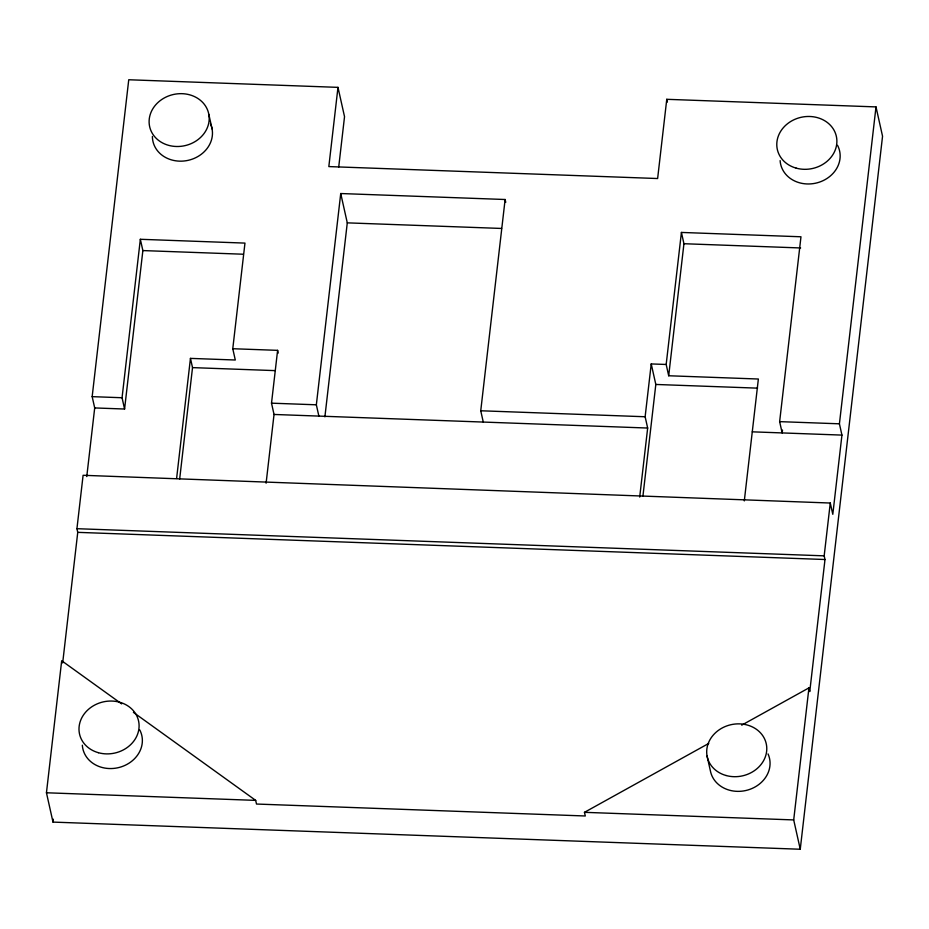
<?xml version="1.0" encoding="UTF-8"?>
<svg xmlns="http://www.w3.org/2000/svg" width="929" height="929" viewBox="0 0 929 929"><rect width="100%" height="100%" fill="white"/><g stroke="black" fill="none" stroke-linecap="round" stroke-linejoin="round"><path stroke-width="1.39" d="M86.769 476.565L94.7 407.936L92.168 396.648L128.748 79.755L337.982 87.361L328.831 166.581L657.627 178.531L666.767 99.31L876.001 106.905L882.55 136.226L800.252 849.245L52.999 822.095L46.45 792.774L61.686 660.728L121.653 703.892M62.673 662.958L77.746 532.352L76.933 528.694L83.099 475.288L830.271 503.03L832.802 514.318L841.941 435.097L839.421 423.81L876.001 106.905M52.999 822.095L53.336 819.204M94.7 407.936L124.579 409.027L122.059 397.74L140.349 239.287L244.966 243.096L232.773 348.723L235.292 360.011L190.457 358.385L176.603 478.47M124.579 409.027L142.869 250.575L140.349 239.287M179.657 479.12L192.524 367.617L190.457 358.385M266.1 483.208L274.032 414.462L271.512 403.174L277.608 350.349L232.773 348.723M338.713 167.092L344.531 116.671L337.982 87.361M318.868 416.087L316.348 404.8L340.734 193.534L505.121 199.503L505.748 202.301M324.895 416.866L347.283 222.855L340.734 193.534M483.266 422.056L480.746 410.769L505.121 199.503M639.698 497.05L647.664 428.037L645.132 416.749L651.229 363.936L666.174 364.47L668.694 375.757L758.366 379.02L744.303 500.917M642.914 496.283L655.816 384.455L651.229 363.936M666.174 364.47L681.421 232.436L800.972 236.779L779.64 421.638L782.16 432.926L782.497 430.057M668.694 375.757L683.941 243.723L681.421 232.436M800.252 849.245L793.703 819.924L808.938 687.89L741.725 725.154M808.938 687.89L809.763 691.548L824.998 559.513L824.174 555.844L830.271 503.03M133.404 712.357L255.684 800.38L256.497 804.038L585.293 815.987L584.469 812.329L708.757 743.432M347.283 222.855L501.579 228.453M683.941 243.723L800.624 247.962M142.869 250.575L243.189 254.221M192.524 367.617L274.961 370.613M655.816 384.455L757.565 388.148M92.168 396.648L122.059 397.74M271.512 403.174L316.348 404.8M480.746 410.769L645.132 416.749M779.64 421.638L839.421 423.81M274.032 414.462L647.664 428.037M752.269 431.834L841.941 435.097M76.933 528.694L824.174 555.844M77.746 532.352L824.998 559.513M46.45 792.774L255.684 800.38M584.469 812.329L793.703 819.924M666.767 99.31L667.394 102.097M707.074 756.067L710.36 770.722A30.227 26.221 -12.6 0 0 747.88 789.987A30.227 26.221 -12.6 0 0 768.028 753.907M277.608 350.349L278.224 353.09M208.816 114.302A30.227 26.221 -12.6 0 1 168.474 145.307A30.227 26.221 -12.6 0 1 160.171 100.646A30.227 26.221 -12.6 0 1 208.816 114.302L212.091 128.957M210.442 123.72A30.227 26.221 -12.6 0 1 188.006 160.369A30.227 26.221 -12.6 0 1 152.391 136.424M139.733 729.869A30.227 26.221 -12.6 0 1 119.435 767.389A30.227 26.221 -12.6 0 1 82.333 745.197M837.528 145.296A30.227 26.221 -12.6 0 1 817.23 182.804A30.227 26.221 -12.6 0 1 780.128 160.612M98.369 752.699A30.227 26.221 -12.6 0 0 138.711 721.682A30.227 26.221 -12.6 0 0 90.067 708.026A30.227 26.221 -12.6 0 0 98.369 752.699M726.06 775.506A30.227 26.221 -12.6 0 0 766.402 744.501A30.227 26.221 -12.6 0 0 717.757 730.844A30.227 26.221 -12.6 0 0 726.06 775.506M796.165 168.126A30.227 26.221 -12.6 0 0 836.506 137.109A30.227 26.221 -12.6 0 0 787.862 123.452A30.227 26.221 -12.6 0 0 796.165 168.126"/></g></svg>
